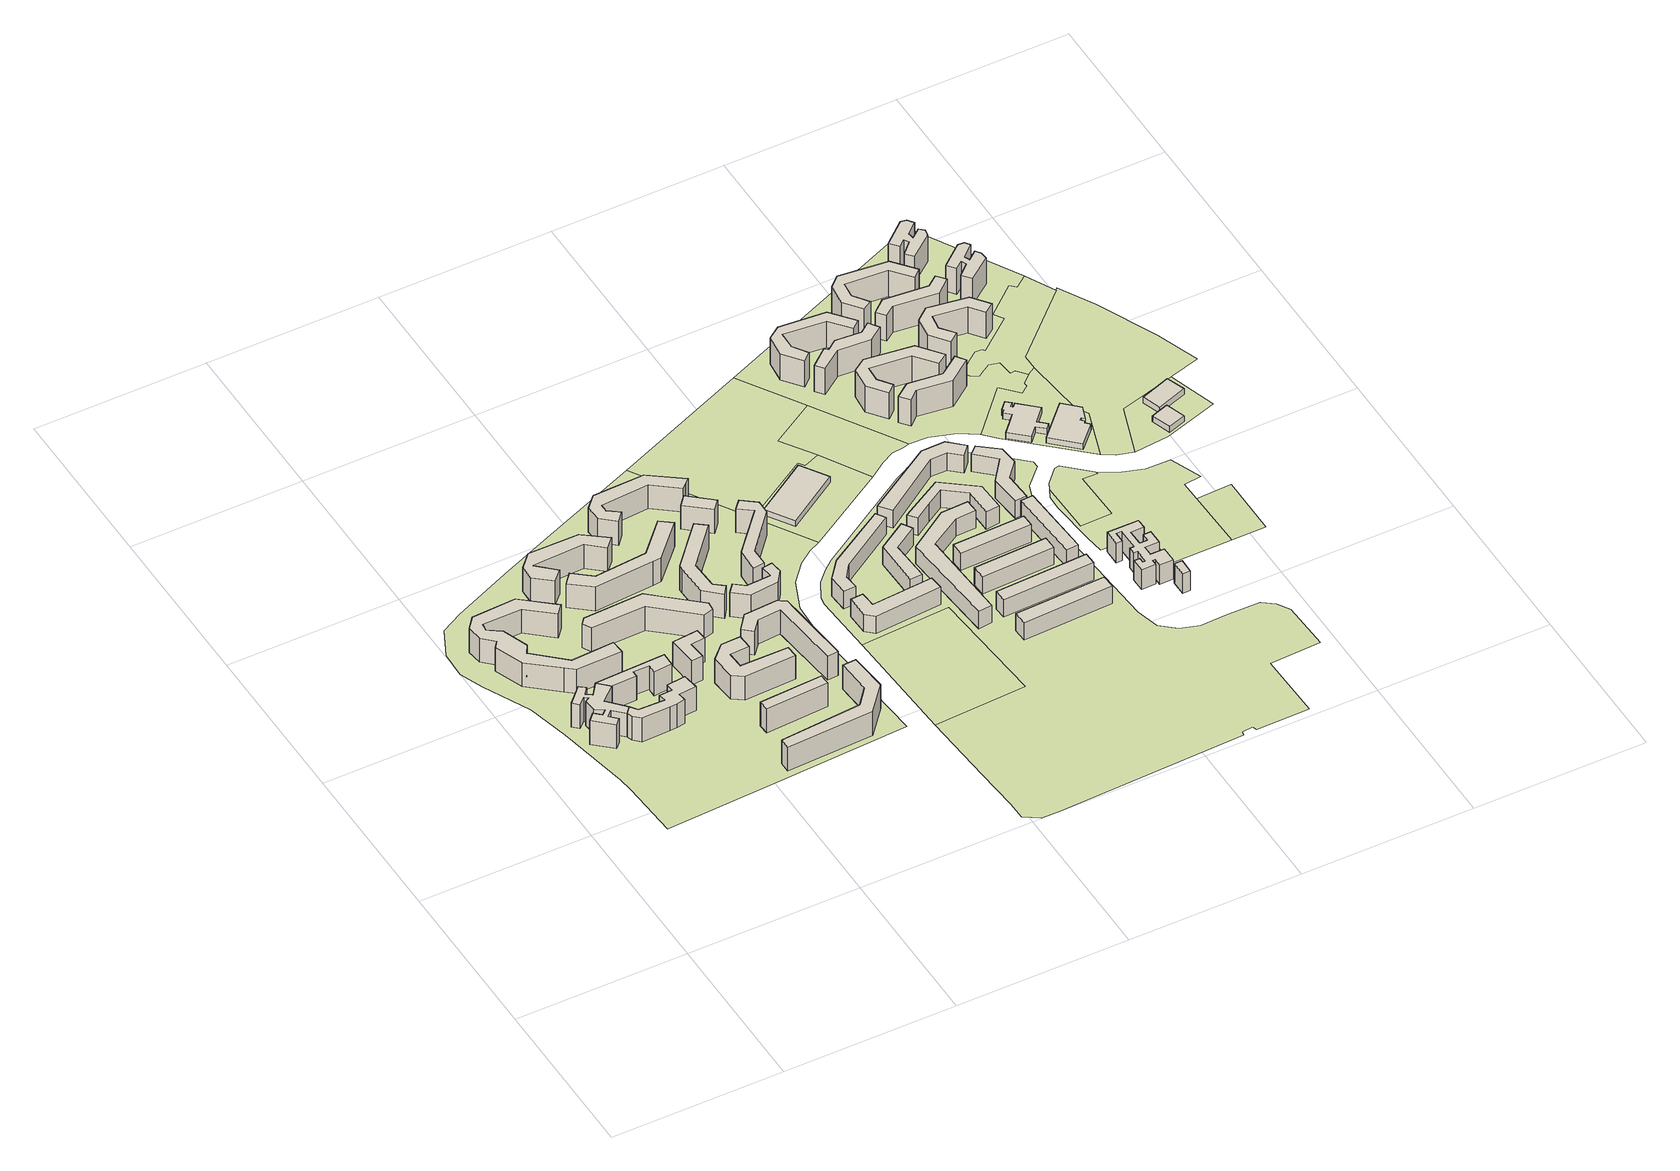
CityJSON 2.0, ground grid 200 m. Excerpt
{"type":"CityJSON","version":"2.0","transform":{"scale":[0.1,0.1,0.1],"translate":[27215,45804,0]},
"CityObjects":{
"building1":{"type":"Building","attributes":{"class":"1000","function":"1000","usage":"1000","roofType":"1000","measuredHeight":33,"storeysAboveGround":11,"storeysBelowGround":0,"landuse":"residential"},"geometry":[{"type":"Solid","lod":"1","boundaries":[[[[0,1,2,3]],[[3,2,4,5]],[[5,4,6,7]],[[7,6,8,9]],[[9,8,10,11]],[[11,10,12,13]],[[13,12,14,15]],[[15,14,16,17]],[[17,16,18,19]],[[19,18,20,21]],[[21,20,22,23]],[[23,22,24,25]],[[25,24,26,27]],[[27,26,28,29]],[[29,28,30,31]],[[31,30,32,33]],[[33,32,34,35]],[[35,34,36,37]],[[37,36,38,39]],[[39,38,40,41]],[[41,40,42,43]],[[43,42,44,45]],[[45,44,1,0]],[[3,5,7,9,11,13,15,17,19,21,23,25,27,29,31,33,35,37,39,41,43,45,0]],[[1,44,42,40,38,36,34,32,30,28,26,24,22,20,18,16,14,12,10,8,6,4,2]]]]}]},
"building2":{"type":"Building","attributes":{"class":"1000","function":"1000","usage":"1000","roofType":"1000","measuredHeight":33,"storeysAboveGround":11,"storeysBelowGround":0,"landuse":"residential"},"geometry":[{"type":"Solid","lod":"1","boundaries":[[[[46,47,48,49]],[[49,48,50,51]],[[51,50,52,53]],[[53,52,54,55]],[[55,54,56,57]],[[57,56,58,59]],[[59,58,60,61]],[[61,60,62,63]],[[63,62,64,65]],[[65,64,66,67]],[[67,66,68,69]],[[69,68,70,71]],[[71,70,72,73]],[[73,72,74,75]],[[75,74,76,77]],[[77,76,78,79]],[[79,78,80,81]],[[81,80,82,83]],[[83,82,84,85]],[[85,84,47,46]],[[49,51,53,55,57,59,61,63,65,67,69,71,73,75,77,79,81,83,85,46]],[[47,84,82,80,78,76,74,72,70,68,66,64,62,60,58,56,54,52,50,48]]]]}]},
"building3":{"type":"Building","attributes":{"class":"1000","function":"1000","usage":"1000","roofType":"1000","measuredHeight":33,"storeysAboveGround":11,"storeysBelowGround":0,"landuse":"residential"},"geometry":[{"type":"Solid","lod":"1","boundaries":[[[[86,87,88,89]],[[89,88,90,91]],[[91,90,92,93]],[[93,92,94,95]],[[95,94,96,97]],[[97,96,98,99]],[[99,98,100,101]],[[101,100,102,103]],[[103,102,104,105]],[[105,104,106,107]],[[107,106,108,109]],[[109,108,4,5]],[[5,4,2,3]],[[3,2,110,111]],[[111,110,87,86]],[[89,91,93,95,97,99,101,103,105,107,109,5,3,111,86]],[[87,110,2,4,108,106,104,102,100,98,96,94,92,90,88]]]]}]},
"building4":{"type":"Building","attributes":{"class":"1000","function":"1000","usage":"1000","roofType":"1000","measuredHeight":33,"storeysAboveGround":11,"storeysBelowGround":0,"landuse":"residential"},"geometry":[{"type":"Solid","lod":"1","boundaries":[[[[112,113,114,115]],[[115,114,116,117]],[[117,116,118,119]],[[119,118,120,121]],[[121,120,44,45]],[[45,44,42,43]],[[43,42,122,123]],[[123,122,113,112]],[[115,117,119,121,45,43,123,112]],[[113,122,42,44,120,118,116,114]]]]}]},
"building5":{"type":"Building","attributes":{"class":"1000","function":"1000","usage":"1000","roofType":"1000","measuredHeight":33,"storeysAboveGround":11,"storeysBelowGround":0,"landuse":"residential"},"geometry":[{"type":"Solid","lod":"1","boundaries":[[[[124,125,126,127]],[[127,126,128,129]],[[129,128,130,131]],[[131,130,132,133]],[[133,132,134,135]],[[135,134,125,124]],[[127,129,131,133,135,124]],[[125,134,132,130,128,126]]]]}]},
"building6":{"type":"Building","attributes":{"class":"1000","function":"1000","usage":"1000","roofType":"1000","measuredHeight":33,"storeysAboveGround":11,"storeysBelowGround":0,"landuse":"residential"},"geometry":[{"type":"Solid","lod":"1","boundaries":[[[[136,137,138,139]],[[139,138,140,141]],[[141,140,142,143]],[[143,142,144,145]],[[145,144,146,147]],[[147,146,148,149]],[[149,148,150,151]],[[151,150,152,153]],[[153,152,137,136]],[[139,141,143,145,147,149,151,153,136]],[[137,152,150,148,146,144,142,140,138]]]]}]},
"building7":{"type":"Building","attributes":{"class":"1000","function":"1000","usage":"1000","roofType":"1000","measuredHeight":33,"storeysAboveGround":11,"storeysBelowGround":0,"landuse":"residential"},"geometry":[{"type":"Solid","lod":"1","boundaries":[[[[154,155,156,157]],[[157,156,158,159]],[[159,158,160,161]],[[161,160,162,163]],[[163,162,164,165]],[[165,164,166,167]],[[167,166,168,169]],[[169,168,170,171]],[[171,170,172,173]],[[173,172,155,154]],[[157,159,161,163,165,167,169,171,173,154]],[[155,172,170,168,166,164,162,160,158,156]]]]}]},
"building8":{"type":"Building","attributes":{"class":"1000","function":"1000","usage":"1000","roofType":"1000","measuredHeight":33,"storeysAboveGround":11,"storeysBelowGround":0,"landuse":"residential"},"geometry":[{"type":"Solid","lod":"1","boundaries":[[[[174,175,176,177]],[[177,176,178,179]],[[179,178,180,181]],[[181,180,175,174]],[[177,179,181,174]],[[175,180,178,176]]]]}]},
"building9":{"type":"Building","attributes":{"class":"1000","function":"1000","usage":"1000","roofType":"1000","measuredHeight":33,"storeysAboveGround":11,"storeysBelowGround":0,"landuse":"residential"},"geometry":[{"type":"Solid","lod":"1","boundaries":[[[[182,183,184,185]],[[185,184,186,187]],[[187,186,188,189]],[[189,188,190,191]],[[191,190,192,193]],[[193,192,194,195]],[[195,194,196,197]],[[197,196,183,182]],[[185,187,189,191,193,195,197,182]],[[183,196,194,192,190,188,186,184]]]]}]},
"building10":{"type":"Building","attributes":{"class":"1000","function":"1000","usage":"1000","roofType":"1000","measuredHeight":33,"storeysAboveGround":11,"storeysBelowGround":0,"landuse":"residential"},"geometry":[{"type":"Solid","lod":"1","boundaries":[[[[198,199,200,201]],[[201,200,202,203]],[[203,202,204,205]],[[205,204,206,207]],[[207,206,208,209]],[[209,208,210,211]],[[211,210,212,213]],[[213,212,214,215]],[[215,214,216,217]],[[217,216,199,198]],[[201,203,205,207,209,211,213,215,217,198]],[[199,216,214,212,210,208,206,204,202,200]]]]}]},
"building11":{"type":"Building","attributes":{"class":"1000","function":"1000","usage":"1000","roofType":"1000","measuredHeight":33,"storeysAboveGround":11,"storeysBelowGround":0,"landuse":"residential"},"geometry":[{"type":"Solid","lod":"1","boundaries":[[[[218,219,220,221]],[[221,220,222,223]],[[223,222,224,225]],[[225,224,226,227]],[[227,226,228,229]],[[229,228,230,231]],[[231,230,232,233]],[[233,232,234,235]],[[235,234,219,218]],[[221,223,225,227,229,231,233,235,218]],[[219,234,232,230,228,226,224,222,220]]]]}]},
"building12":{"type":"Building","attributes":{"class":"1000","function":"1000","usage":"1000","roofType":"1000","measuredHeight":33,"storeysAboveGround":11,"storeysBelowGround":0,"landuse":"residential"},"geometry":[{"type":"Solid","lod":"1","boundaries":[[[[236,237,238,239]],[[239,238,240,241]],[[241,240,242,243]],[[243,242,244,245]],[[245,244,246,247]],[[247,246,248,249]],[[249,248,250,251]],[[251,250,252,253]],[[253,252,254,255]],[[255,254,237,236]],[[239,241,243,245,247,249,251,253,255,236]],[[237,254,252,250,248,246,244,242,240,238]]]]}]},
"building13":{"type":"Building","attributes":{"class":"1000","function":"1000","usage":"1000","roofType":"1000","measuredHeight":33,"storeysAboveGround":11,"storeysBelowGround":0,"landuse":"residential"},"geometry":[{"type":"Solid","lod":"1","boundaries":[[[[256,257,258,259]],[[259,258,260,261]],[[261,260,262,263]],[[263,262,264,265]],[[265,264,266,267]],[[267,266,268,269]],[[269,268,270,271]],[[271,270,272,273]],[[273,272,257,256]],[[259,261,263,265,267,269,271,273,256]],[[257,272,270,268,266,264,262,260,258]]]]}]},
"building14":{"type":"Building","attributes":{"class":"1000","function":"1000","usage":"1000","roofType":"1000","measuredHeight":33,"storeysAboveGround":11,"storeysBelowGround":0,"landuse":"residential"},"geometry":[{"type":"Solid","lod":"1","boundaries":[[[[274,275,276,277]],[[277,276,278,279]],[[279,278,280,281]],[[281,280,282,283]],[[283,282,284,285]],[[285,284,286,287]],[[287,286,288,289]],[[289,288,290,291]],[[291,290,275,274]],[[277,279,281,283,285,287,289,291,274]],[[275,290,288,286,284,282,280,278,276]]]]}]},
"building15":{"type":"Building","attributes":{"class":"1000","function":"1000","usage":"1000","roofType":"1000","measuredHeight":33,"storeysAboveGround":11,"storeysBelowGround":0,"landuse":"residential"},"geometry":[{"type":"Solid","lod":"1","boundaries":[[[[292,293,294,295]],[[295,294,296,297]],[[297,296,298,299]],[[299,298,300,301]],[[301,300,302,303]],[[303,302,304,305]],[[305,304,306,307]],[[307,306,308,309]],[[309,308,310,311]],[[311,310,312,313]],[[313,312,314,315]],[[315,314,316,317]],[[317,316,293,292]],[[295,297,299,301,303,305,307,309,311,313,315,317,292]],[[293,316,314,312,310,308,306,304,302,300,298,296,294]]]]}]},
"building16":{"type":"Building","attributes":{"class":"1000","function":"1000","usage":"1000","roofType":"1000","measuredHeight":33,"storeysAboveGround":11,"storeysBelowGround":0,"landuse":"residential"},"geometry":[{"type":"Solid","lod":"1","boundaries":[[[[318,319,320,321]],[[321,320,322,323]],[[323,322,324,325]],[[325,324,319,318]],[[321,323,325,318]],[[319,324,322,320]]]]}]},
"building17":{"type":"Building","attributes":{"class":"1000","function":"1000","usage":"1000","roofType":"1000","measuredHeight":33,"storeysAboveGround":11,"storeysBelowGround":0,"landuse":"residential"},"geometry":[{"type":"Solid","lod":"1","boundaries":[[[[326,327,328,329]],[[329,328,330,331]],[[331,330,332,333]],[[333,332,334,335]],[[335,334,336,337]],[[337,336,338,339]],[[339,338,340,341]],[[341,340,342,343]],[[343,342,327,326]],[[329,331,333,335,337,339,341,343,326]],[[327,342,340,338,336,334,332,330,328]]]]}]},
"building18":{"type":"Building","attributes":{"class":"1000","function":"1000","usage":"1000","roofType":"1000","measuredHeight":24,"storeysAboveGround":8,"storeysBelowGround":0,"landuse":"residential"},"geometry":[{"type":"Solid","lod":"1","boundaries":[[[[344,345,346,347]],[[347,346,348,349]],[[349,348,350,351]],[[351,350,352,353]],[[353,352,354,355]],[[355,354,356,357]],[[357,356,345,344]],[[347,349,351,353,355,357,344]],[[345,356,354,352,350,348,346]]]]}]},
"building19":{"type":"Building","attributes":{"class":"1000","function":"1000","usage":"1000","roofType":"1000","measuredHeight":24,"storeysAboveGround":8,"storeysBelowGround":0,"landuse":"residential"},"geometry":[{"type":"Solid","lod":"1","boundaries":[[[[358,359,360,361]],[[361,360,362,363]],[[363,362,364,365]],[[365,364,366,367]],[[367,366,368,369]],[[369,368,370,371]],[[371,370,372,373]],[[373,372,359,358]],[[361,363,365,367,369,371,373,358]],[[359,372,370,368,366,364,362,360]]]]}]},
"building20":{"type":"Building","attributes":{"class":"1120","function":"2300","usage":"2300","roofType":"1000","measuredHeight":8,"storeysAboveGround":2,"storeysBelowGround":0,"landuse":"health"},"geometry":[{"type":"Solid","lod":"1","boundaries":[[[[374,375,376,377]],[[377,376,378,379]],[[379,378,380,381]],[[381,380,375,374]],[[377,379,381,374]],[[375,380,378,376]]]]}]},
"building21":{"type":"Building","attributes":{"class":"1000","function":"1000","usage":"1000","roofType":"1000","measuredHeight":24,"storeysAboveGround":8,"storeysBelowGround":0,"landuse":"residential"},"geometry":[{"type":"Solid","lod":"1","boundaries":[[[[382,383,384,385]],[[385,384,386,387]],[[387,386,388,389]],[[389,388,390,391]],[[391,390,392,393]],[[393,392,383,382]],[[385,387,389,391,393,382]],[[383,392,390,388,386,384]]]]}]},
"building22":{"type":"Building","attributes":{"class":"1000","function":"1000","usage":"1000","roofType":"1000","measuredHeight":24,"storeysAboveGround":8,"storeysBelowGround":0,"landuse":"residential"},"geometry":[{"type":"Solid","lod":"1","boundaries":[[[[394,395,396,397]],[[397,396,398,399]],[[399,398,400,401]],[[401,400,402,403]],[[403,402,404,405]],[[405,404,406,407]],[[407,406,408,409]],[[409,408,395,394]],[[397,399,401,403,405,407,409,394]],[[395,408,406,404,402,400,398,396]]]]}]},
"building23":{"type":"Building","attributes":{"class":"1000","function":"1000","usage":"1000","roofType":"1000","measuredHeight":24,"storeysAboveGround":8,"storeysBelowGround":0,"landuse":"residential"},"geometry":[{"type":"Solid","lod":"1","boundaries":[[[[410,411,412,413]],[[413,412,414,415]],[[415,414,416,417]],[[417,416,411,410]],[[413,415,417,410]],[[411,416,414,412]]]]}]},
"building24":{"type":"Building","attributes":{"class":"1000","function":"1000","usage":"1000","roofType":"1000","measuredHeight":24,"storeysAboveGround":8,"storeysBelowGround":0,"landuse":"residential"},"geometry":[{"type":"Solid","lod":"1","boundaries":[[[[418,419,420,421]],[[421,420,422,423]],[[423,422,424,425]],[[425,424,419,418]],[[421,423,425,418]],[[419,424,422,420]]]]}]},
"building25":{"type":"Building","attributes":{"class":"1000","function":"1000","usage":"1000","roofType":"1000","measuredHeight":24,"storeysAboveGround":8,"storeysBelowGround":0,"landuse":"residential"},"geometry":[{"type":"Solid","lod":"1","boundaries":[[[[426,427,428,429]],[[429,428,430,431]],[[431,430,432,433]],[[433,432,427,426]],[[429,431,433,426]],[[427,432,430,428]]]]}]},
"building26":{"type":"Building","attributes":{"class":"1000","function":"1000","usage":"1000","roofType":"1000","measuredHeight":24,"storeysAboveGround":8,"storeysBelowGround":0,"landuse":"residential"},"geometry":[{"type":"Solid","lod":"1","boundaries":[[[[434,435,436,437]],[[437,436,438,439]],[[439,438,440,441]],[[441,440,435,434]],[[437,439,441,434]],[[435,440,438,436]]]]}]},
"building27":{"type":"Building","attributes":{"class":"1000","function":"1000","usage":"1000","roofType":"1000","measuredHeight":24,"storeysAboveGround":8,"storeysBelowGround":0,"landuse":"residential"},"geometry":[{"type":"Solid","lod":"1","boundaries":[[[[442,443,444,445]],[[445,444,446,447]],[[447,446,448,449]],[[449,448,450,451]],[[451,450,452,453]],[[453,452,454,455]],[[455,454,456,457]],[[457,456,458,459]],[[459,458,443,442]],[[445,447,449,451,453,455,457,459,442]],[[443,458,456,454,452,450,448,446,444]]]]}]},
"building28":{"type":"Building","attributes":{"class":"1000","function":"1000","usage":"1000","roofType":"1000","measuredHeight":24,"storeysAboveGround":8,"storeysBelowGround":0,"landuse":"residential"},"geometry":[{"type":"Solid","lod":"1","boundaries":[[[[460,461,462,463]],[[463,462,464,465]],[[465,464,466,467]],[[467,466,468,469]],[[469,468,470,471]],[[471,470,472,473]],[[473,472,474,475]],[[475,474,461,460]],[[463,465,467,469,471,473,475,460]],[[461,474,472,470,468,466,464,462]]]]}]},
"building29":{"type":"Building","attributes":{"class":"1000","function":"1000","usage":"1000","roofType":"1000","measuredHeight":24,"storeysAboveGround":8,"storeysBelowGround":0,"landuse":"residential"},"geometry":[{"type":"Solid","lod":"1","boundaries":[[[[476,477,478,479]],[[479,478,480,481]],[[481,480,482,483]],[[483,482,477,476]],[[479,481,483,476]],[[477,482,480,478]]]]}]},
"building30":{"type":"Building","attributes":{"class":"1000","function":"1000","usage":"1000","roofType":"1000","measuredHeight":24,"storeysAboveGround":8,"storeysBelowGround":0,"landuse":"residential"},"geometry":[{"type":"Solid","lod":"1","boundaries":[[[[484,485,486,487]],[[487,486,488,489]],[[489,488,490,491]],[[491,490,492,493]],[[493,492,494,495]],[[495,494,496,497]],[[497,496,498,499]],[[499,498,500,501]],[[501,500,485,484]],[[487,489,491,493,495,497,499,501,484]],[[485,500,498,496,494,492,490,488,486]]]]}]},
"building31":{"type":"Building","attributes":{"class":"1000","function":"1000","usage":"1000","roofType":"1000","measuredHeight":36,"storeysAboveGround":12,"storeysBelowGround":0,"landuse":"residential"},"geometry":[{"type":"Solid","lod":"1","boundaries":[[[[502,503,504,505]],[[505,504,506,507]],[[507,506,508,509]],[[509,508,510,511]],[[511,510,512,513]],[[513,512,514,515]],[[515,514,516,517]],[[517,516,518,519]],[[519,518,520,521]],[[521,520,522,523]],[[523,522,503,502]],[[505,507,509,511,513,515,517,519,521,523,502]],[[503,522,520,518,516,514,512,510,508,506,504]]]]}]},
"building32":{"type":"Building","attributes":{"class":"1000","function":"1000","usage":"1000","roofType":"1000","measuredHeight":36,"storeysAboveGround":12,"storeysBelowGround":0,"landuse":"residential"},"geometry":[{"type":"Solid","lod":"1","boundaries":[[[[524,525,526,527]],[[527,526,528,529]],[[529,528,530,531]],[[531,530,532,533]],[[533,532,534,535]],[[535,534,536,537]],[[537,536,538,539]],[[539,538,540,541]],[[541,540,542,543]],[[543,542,525,524]],[[527,529,531,533,535,537,539,541,543,524]],[[525,542,540,538,536,534,532,530,528,526]]]]}]},
"building33":{"type":"Building","attributes":{"class":"1000","function":"1000","usage":"1000","roofType":"1000","measuredHeight":27,"storeysAboveGround":9,"storeysBelowGround":0,"landuse":"residential"},"geometry":[{"type":"Solid","lod":"1","boundaries":[[[[544,545,546,547]],[[547,546,548,549]],[[549,548,550,551]],[[551,550,552,553]],[[553,552,554,555]],[[555,554,556,557]],[[557,556,558,559]],[[559,558,560,561]],[[561,560,562,563]],[[563,562,564,565]],[[565,564,566,567]],[[567,566,568,569]],[[569,568,570,571]],[[571,570,572,573]],[[573,572,574,575]],[[575,574,576,577]],[[577,576,578,579]],[[579,578,580,581]],[[581,580,582,583]],[[583,582,584,585]],[[585,584,586,587]],[[587,586,588,589]],[[589,588,590,591]],[[591,590,592,593]],[[593,592,594,595]],[[595,594,596,597]],[[597,596,598,599]],[[599,598,600,601]],[[601,600,602,603]],[[603,602,545,544]],[[547,549,551,553,555,557,559,561,563,565,567,569,571,573,575,577,579,581,583,585,587,589,591,593,595,597,599,601,603,544]],[[545,602,600,598,596,594,592,590,588,586,584,582,580,578,576,574,572,570,568,566,564,562,560,558,556,554,552,550,548,546]]]]}]},
"building34":{"type":"Building","attributes":{"class":"1000","function":"1000","usage":"1000","roofType":"1000","measuredHeight":27,"storeysAboveGround":9,"storeysBelowGround":0,"landuse":"residential"},"geometry":[{"type":"Solid","lod":"1","boundaries":[[[[604,605,606,607]],[[607,606,608,609]],[[609,608,610,611]],[[611,610,605,604]],[[607,609,611,604]],[[605,610,608,606]]]]}]},
"building35":{"type":"Building","attributes":{"class":"1000","function":"1000","usage":"1000","roofType":"1000","measuredHeight":36,"storeysAboveGround":12,"storeysBelowGround":0,"landuse":"residential"},"geometry":[{"type":"Solid","lod":"1","boundaries":[[[[612,613,614,615]],[[615,614,616,617]],[[617,616,618,619]],[[619,618,620,621]],[[621,620,622,623]],[[623,622,624,625]],[[625,624,626,627]],[[627,626,628,629]],[[629,628,630,631]],[[631,630,632,633]],[[633,632,613,612]],[[615,617,619,621,623,625,627,629,631,633,612]],[[613,632,630,628,626,624,622,620,618,616,614]]]]}]},
"building36":{"type":"Building","attributes":{"class":"1000","function":"1000","usage":"1000","roofType":"1000","measuredHeight":36,"storeysAboveGround":12,"storeysBelowGround":0,"landuse":"residential"},"geometry":[{"type":"Solid","lod":"1","boundaries":[[[[634,635,636,637]],[[637,636,638,639]],[[639,638,640,641]],[[641,640,642,643]],[[643,642,644,645]],[[645,644,646,647]],[[647,646,648,649]],[[649,648,635,634]],[[637,639,641,643,645,647,649,634]],[[635,648,646,644,642,640,638,636]]]]}]},
"building37":{"type":"Building","attributes":{"class":"1020","function":"1960","usage":"1960","roofType":"1000","measuredHeight":8,"storeysAboveGround":2,"storeysBelowGround":0,"landuse":"civic"},"geometry":[{"type":"Solid","lod":"1","boundaries":[[[[650,651,652,653]],[[653,652,654,655]],[[655,654,656,657]],[[657,656,658,659]],[[659,658,660,661]],[[661,660,662,663]],[[663,662,664,665]],[[665,664,666,667]],[[667,666,668,669]],[[669,668,670,671]],[[671,670,672,673]],[[673,672,674,675]],[[675,674,676,677]],[[677,676,678,679]],[[679,678,680,681]],[[681,680,651,650]],[[653,655,657,659,661,663,665,667,669,671,673,675,677,679,681,650]],[[651,680,678,676,674,672,670,668,666,664,662,660,658,656,654,652]]]]}]},
"building38":{"type":"Building","attributes":{"class":"1000","function":"1000","usage":"1000","roofType":"1000","measuredHeight":36,"storeysAboveGround":12,"storeysBelowGround":0,"landuse":"residential"},"geometry":[{"type":"Solid","lod":"1","boundaries":[[[[682,683,684,685]],[[685,684,686,687]],[[687,686,688,689]],[[689,688,690,691]],[[691,690,692,693]],[[693,692,694,695]],[[695,694,696,697]],[[697,696,698,699]],[[699,698,700,701]],[[701,700,702,703]],[[703,702,683,682]],[[685,687,689,691,693,695,697,699,701,703,682]],[[683,702,700,698,696,694,692,690,688,686,684]]]]}]},
"building39":{"type":"Building","attributes":{"class":"1020","function":"2700","usage":"2700","roofType":"1000","measuredHeight":8,"storeysAboveGround":2,"storeysBelowGround":0,"amenity":"place_of_worship","landuse":"civic"},"geometry":[{"type":"Solid","lod":"1","boundaries":[[[[704,705,706,707]],[[707,706,708,709]],[[709,708,710,711]],[[711,710,712,713]],[[713,712,714,715]],[[715,714,716,717]],[[717,716,718,719]],[[719,718,720,721]],[[721,720,722,723]],[[723,722,705,704]],[[707,709,711,713,715,717,719,721,723,704]],[[705,722,720,718,716,714,712,710,708,706]]]]}]},
"building40":{"type":"Building","attributes":{"class":"1000","function":"1000","usage":"1000","roofType":"1000","measuredHeight":36,"storeysAboveGround":12,"storeysBelowGround":0,"landuse":"residential"},"geometry":[{"type":"Solid","lod":"1","boundaries":[[[[724,725,726,727]],[[727,726,728,729]],[[729,728,730,731]],[[731,730,732,733]],[[733,732,734,735]],[[735,734,736,737]],[[737,736,738,739]],[[739,738,725,724]],[[727,729,731,733,735,737,739,724]],[[725,738,736,734,732,730,728,726]]]]}]},
"building41":{"type":"Building","attributes":{"class":"1000","function":"1000","usage":"1000","roofType":"1000","measuredHeight":36,"storeysAboveGround":12,"storeysBelowGround":0,"landuse":"residential"},"geometry":[{"type":"Solid","lod":"1","boundaries":[[[[740,741,742,743]],[[743,742,744,745]],[[745,744,746,747]],[[747,746,748,749]],[[749,748,750,751]],[[751,750,752,753]],[[753,752,754,755]],[[755,754,756,757]],[[757,756,758,759]],[[759,758,760,761]],[[761,760,741,740]],[[743,745,747,749,751,753,755,757,759,761,740]],[[741,760,758,756,754,752,750,748,746,744,742]]]]}]},
"building42":{"type":"Building","attributes":{"class":"1000","function":"1000","usage":"1000","roofType":"1000","measuredHeight":36,"storeysAboveGround":12,"storeysBelowGround":0,"landuse":"residential"},"geometry":[{"type":"Solid","lod":"1","boundaries":[[[[762,763,764,765]],[[765,764,766,767]],[[767,766,768,769]],[[769,768,770,771]],[[771,770,772,773]],[[773,772,774,775]],[[775,774,776,777]],[[777,776,778,779]],[[779,778,780,781]],[[781,780,782,783]],[[783,782,784,785]],[[785,784,786,787]],[[787,786,788,789]],[[789,788,763,762]],[[765,767,769,771,773,775,777,779,781,783,785,787,789,762]],[[763,788,786,784,782,780,778,776,774,772,770,768,766,764]]]]}]},
"building43":{"type":"Building","attributes":{"class":"1000","function":"1000","usage":"1000","roofType":"1000","measuredHeight":36,"storeysAboveGround":12,"storeysBelowGround":0,"landuse":"residential"},"geometry":[{"type":"Solid","lod":"1","boundaries":[[[[790,791,792,793]],[[793,792,794,795]],[[795,794,796,797]],[[797,796,798,799]],[[799,798,800,801]],[[801,800,802,803]],[[803,802,804,805]],[[805,804,806,807]],[[807,806,808,809]],[[809,808,810,811]],[[811,810,812,813]],[[813,812,814,815]],[[815,814,816,817]],[[817,816,791,790]],[[793,795,797,799,801,803,805,807,809,811,813,815,817,790]],[[791,816,814,812,810,808,806,804,802,800,798,796,794,792]]]]}]},
"building44":{"type":"Building","attributes":{"class":"1080","function":"2700","usage":"2700","roofType":"1000","measuredHeight":8,"storeysAboveGround":2,"storeysBelowGround":0,"amenity":"place_of_worship","landuse":"place_of_worship"},"geometry":[{"type":"Solid","lod":"1","boundaries":[[[[818,819,820,821]],[[821,820,822,823]],[[823,822,824,825]],[[825,824,819,818]],[[821,823,825,818]],[[819,824,822,820]]]]}]},
"building45":{"type":"Building","attributes":{"class":"1080","function":"2700","usage":"2700","roofType":"1000","measuredHeight":8,"storeysAboveGround":2,"storeysBelowGround":0,"amenity":"place_of_worship","landuse":"place_of_worship"},"geometry":[{"type":"Solid","lod":"1","boundaries":[[[[826,827,828,829]],[[829,828,830,831]],[[831,830,832,833]],[[833,832,827,826]],[[829,831,833,826]],[[827,832,830,828]]]]}]},
"landuse1":{"type":"LandUse","attributes":{"name":"plot2","function":"1040","plot_ratio":2.8,"plot_area":136926.08,"landuse":"residential"},"geometry":[{"type":"MultiSurface","lod":"1","boundaries":[[[834,835,836,837,838,839,840,841,842,843,844,845,846,847,848,849,850,851,852,853,854,855,856]]]}]},
"landuse2":{"type":"LandUse","attributes":{"function":"1040","plot_area":14703.56,"landuse":"recreation_ground"},"geometry":[{"type":"MultiSurface","lod":"1","boundaries":[[[857,858,859,860]]]}]},
"landuse3":{"type":"LandUse","attributes":{"name":"plot3","function":"1040","plot_area":20842.38,"landuse":"education"},"geometry":[{"type":"MultiSurface","lod":"1","boundaries":[[[845,861,862,863,864,865,866,867]]]}]},
"landuse4":{"type":"LandUse","attributes":{"name":"plot4","function":"1040","plot_area":8386.12,"landuse":"health"},"geometry":[{"type":"MultiSurface","lod":"1","boundaries":[[[861,846,868,864,863,862]]]}]},
"landuse5":{"type":"LandUse","attributes":{"function":"1040","plot_ratio":2.8,"plot_area":128079.17,"landuse":"residential"},"geometry":[{"type":"MultiSurface","lod":"1","boundaries":[[[869,870,871,872,873,857,860,859,858,874,875,876,877,878,879,880,881,882,883,884,885,886,887,888,889,890,891,892,893,894,895,896,897,898,899,900,901,902,903]]]}]},
"landuse6":{"type":"LandUse","attributes":{"name":"plot5","function":"1040","plot_area":6651.07,"landuse":"recreation_ground"},"geometry":[{"type":"MultiSurface","lod":"1","boundaries":[[[865,864,868,904,905,906,907,866]]]}]},
"landuse7":{"type":"LandUse","attributes":{"function":"1040","plot_area":3098.58,"landuse":"recreation_ground"},"geometry":[{"type":"MultiSurface","lod":"1","boundaries":[[[908,909,910,911,912,913,914,915,916]]]}]},
"landuse8":{"type":"LandUse","attributes":{"name":"plot6","function":"1040","plot_ratio":2.8,"plot_area":53467.31,"landuse":"residential"},"geometry":[{"type":"MultiSurface","lod":"1","boundaries":[[[867,866,907,917,918,919,920,921,922,923,924,925,926,927,928,929,930,931,932,933,934,935,936,937,938,939,940,941,942]]]}]},
"landuse9":{"type":"LandUse","attributes":{"function":"1040","plot_area":13732.05,"landuse":"education"},"geometry":[{"type":"MultiSurface","lod":"1","boundaries":[[[909,910,911,912,913,943,944,945,946,947,948,949,950,951,952,953,954,908]]]}]},
"landuse10":{"type":"LandUse","attributes":{"name":"plot8","function":"1040","plot_area":8467.62,"landuse":"civic"},"geometry":[{"type":"MultiSurface","lod":"1","boundaries":[[[919,955,956,957,958,959,924,923,922,921,920]]]}]},
"landuse11":{"type":"LandUse","attributes":{"function":"1040","plot_area":2857.65,"landuse":"recreation_ground"},"geometry":[{"type":"MultiSurface","lod":"1","boundaries":[[[960,948,961,962]]]}]},
"landuse12":{"type":"LandUse","attributes":{"name":"plot7","function":"1040","plot_ratio":2.8,"plot_area":6477.99,"landuse":"residential"},"geometry":[{"type":"MultiSurface","lod":"1","boundaries":[[[941,940,939,938,937,936,935,934,933,932,931,930,929,928,927,926,925,924,959,963,964]]]}]},
"landuse13":{"type":"LandUse","attributes":{"function":"1040","plot_area":5194.98,"landuse":"place_of_worship"},"geometry":[{"type":"MultiSurface","lod":"1","boundaries":[[[965,966,967,968,969,970]]]}]},
"landuse14":{"type":"LandUse","attributes":{"name":"plot9","function":"1040","plot_area":20349.14,"landuse":"residential"},"geometry":[{"type":"MultiSurface","lod":"1","boundaries":[[[964,963,959,958,957,956,971,966,965,972,973,974,975]]]}]}
},
"vertices":[
[916,3365,0],[916,3365,330],[1093,3170,330],[1093,3170,0],[1027,3096,330],[1027,3096,0],[904,3214,330],[904,3214,0],[839,3149,330],[839,3149,0],[923,3066,330],[923,3066,0],[851,2998,330],[851,2998,0],[647,3184,330],[647,3184,0],[725,3267,330],[725,3267,0],[803,3197,330],[803,3197,0],[857,3247,330],[857,3247,0],[761,3312,330],[761,3312,0],[746,3452,330],[746,3452,0],[800,3484,330],[800,3484,0],[755,3511,330],[755,3511,0],[674,3436,330],[674,3436,0],[609,3501,330],[609,3501,0],[788,3685,330],[788,3685,0],[859,3629,330],[859,3629,0],[794,3549,330],[794,3549,0],[862,3504,330],[862,3504,0],[967,3644,330],[967,3644,0],[1090,3520,330],[1090,3520,0],
[1226,4824,0],[1226,4824,330],[1134,4717,330],[1134,4717,0],[845,4958,330],[845,4958,0],[388,4952,330],[388,4952,0],[379,4871,330],[379,4871,0],[525,4768,330],[525,4768,0],[635,4468,330],[635,4468,0],[576,4367,330],[576,4367,0],[922,4053,330],[922,4053,0],[1418,4080,330],[1418,4080,0],[1429,3920,330],[1429,3920,0],[895,3908,330],[895,3908,0],[799,3987,330],[799,3987,0],[463,4264,330],[463,4264,0],[337,4596,330],[337,4596,0],[394,4667,330],[394,4667,0],[265,4788,330],[265,4788,0],[242,4970,330],[242,4970,0],[352,5100,330],[352,5100,0],[865,5126,330],[865,5126,0],
[1456,3081,0],[1456,3081,330],[1439,3167,330],[1439,3167,0],[1597,3175,330],[1597,3175,0],[1588,3265,330],[1588,3265,0],[1803,3288,330],[1803,3288,0],[1830,3099,330],[1830,3099,0],[1625,3084,330],[1625,3084,0],[1637,2986,330],[1637,2986,0],[1537,2971,330],[1537,2971,0],[1456,2965,330],[1456,2965,0],[1128,2959,330],[1128,2959,0],[1053,3030,330],[1053,3030,0],[1155,3090,330],[1155,3090,0],
[1777,3514,0],[1777,3514,330],[1567,3493,330],[1567,3493,0],[1564,3599,330],[1564,3599,0],[1379,3600,330],[1379,3600,0],[1379,3529,330],[1379,3529,0],[1779,3671,330],[1779,3671,0],
[1944,3794,0],[1944,3794,330],[2244,3819,330],[2244,3819,0],[2255,3682,330],[2255,3682,0],[2091,3669,330],[2091,3669,0],[2108,3462,330],[2108,3462,0],[1973,3451,330],[1973,3451,0],
[1331,4539,0],[1331,4539,330],[2029,4566,330],[2029,4566,0],[2150,4460,330],[2150,4460,0],[2543,4119,330],[2543,4119,0],[2534,4015,330],[2534,4015,0],[2420,3985,330],[2420,3985,0],[1955,4383,330],[1955,4383,0],[1328,4370,330],[1328,4370,0],[1274,4474,330],[1274,4474,0],
[2158,5441,0],[2158,5441,330],[2050,5325,330],[2050,5325,0],[1862,5488,330],[1862,5488,0],[1262,5464,330],[1262,5464,0],[1466,5278,330],[1466,5278,0],[1346,5159,330],[1346,5159,0],[1152,5316,330],[1152,5316,0],[1155,5491,330],[1155,5491,0],[1305,5649,330],[1305,5649,0],[1889,5645,330],[1889,5645,0],
[2288,2583,0],[2288,2583,330],[3015,2622,330],[3015,2622,0],[3022,2499,330],[3022,2499,0],[2295,2461,330],[2295,2461,0],
[3280,2654,0],[3280,2654,330],[3435,2662,330],[3435,2662,0],[3474,2215,330],[3474,2215,0],[3214,1906,330],[3214,1906,0],[2203,1862,330],[2203,1862,0],[2203,1989,330],[2203,1989,0],[3148,2058,330],[3148,2058,0],[3307,2251,330],[3307,2251,0],
[2579,3528,0],[2579,3528,330],[2588,3356,330],[2588,3356,0],[2361,3345,330],[2361,3345,0],[2370,3152,330],[2370,3152,0],[2925,3152,330],[2925,3152,0],[2934,3012,330],[2934,3012,0],[2340,2989,330],[2340,2989,0],[2218,3072,330],[2218,3072,0],[2194,3362,330],[2194,3362,0],[2355,3522,330],[2355,3522,0],
[2349,5073,0],[2349,5073,330],[2684,5429,330],[2684,5429,0],[2821,5325,330],[2821,5325,0],[2450,4934,330],[2450,4934,0],[2351,4927,330],[2351,4927,0],[1659,4880,330],[1659,4880,0],[1421,5070,330],[1421,5070,0],[1528,5192,330],[1528,5192,0],[1737,5023,330],[1737,5023,0],
[2635,3620,0],[2635,3620,330],[2773,3793,330],[2773,3793,0],[3164,3816,330],[3164,3816,0],[3254,3757,330],[3254,3757,0],[3275,3520,330],[3275,3520,0],[3337,2852,330],[3337,2852,0],[3211,2843,330],[3211,2843,0],[3125,3674,330],[3125,3674,0],[2856,3653,330],[2856,3653,0],[2746,3525,330],[2746,3525,0],
[2982,5218,0],[2982,5218,330],[3104,5123,330],[3104,5123,0],[2698,4667,330],[2698,4667,0],[2710,4347,330],[2710,4347,0],[2824,4255,330],[2824,4255,0],[2746,4145,330],[2746,4145,0],[2564,4314,330],[2564,4314,0],[2553,4684,330],[2553,4684,0],[2552,4738,330],[2552,4738,0],
[3268,4308,0],[3268,4308,330],[3391,4323,330],[3391,4323,0],[3409,4181,330],[3409,4181,0],[3310,4044,330],[3310,4044,0],[2976,4012,330],[2976,4012,0],[2805,4148,330],[2805,4148,0],[2892,4249,330],[2892,4249,0],[3006,4157,330],[3006,4157,0],[3286,4169,330],[3286,4169,0],
[2295,6075,0],[2295,6075,330],[2570,6083,330],[2570,6083,0],[2892,6093,330],[2892,6093,0],[3259,5826,330],[3259,5826,0],[3199,5771,330],[3199,5771,0],[3146,5723,330],[3146,5723,0],[2859,5942,330],[2859,5942,0],[2299,5903,330],[2299,5903,0],[2301,5817,330],[2301,5817,0],[2433,5723,330],[2433,5723,0],[2337,5613,330],[2337,5613,0],[2170,5758,330],[2170,5758,0],[2164,5936,330],[2164,5936,0],
[3097,5629,0],[3097,5629,330],[3366,5404,330],[3366,5404,0],[3271,5292,330],[3271,5292,0],[3002,5517,330],[3002,5517,0],
[3552,5298,0],[3552,5298,330],[3716,5171,330],[3716,5171,0],[3713,5008,330],[3713,5008,0],[3325,4566,330],[3325,4566,0],[3325,4359,330],[3325,4359,0],[3185,4341,330],[3185,4341,0],[3197,4614,330],[3197,4614,0],[3617,5085,330],[3617,5085,0],[3463,5201,330],[3463,5201,0],
[3874,3549,0],[3874,3549,240],[4017,3558,240],[4017,3558,0],[4030,3377,240],[4030,3377,0],[4743,3427,240],[4743,3427,0],[4755,3261,240],[4755,3261,0],[3976,3202,240],[3976,3202,0],[3880,3288,240],[3880,3288,0],
[4707,4536,0],[4707,4536,240],[4778,4430,240],[4778,4430,0],[4101,4003,240],[4101,4003,0],[3999,3854,240],[3999,3854,0],[4011,3691,240],[4011,3691,0],[3867,3680,240],[3867,3680,0],[3853,3911,240],[3853,3911,0],[4024,4119,240],[4024,4119,0],
[3835,5290,0],[3835,5290,80],[4460,5690,80],[4460,5690,0],[4659,5383,80],[4659,5383,0],[4035,4983,80],[4035,4983,0],
[4542,3510,0],[4542,3510,240],[4531,4065,240],[4531,4065,0],[4865,4276,240],[4865,4276,0],[4937,4160,240],[4937,4160,0],[4662,3988,240],[4662,3988,0],[4686,3519,240],[4686,3519,0],
[5611,4234,0],[5611,4234,240],[5618,4077,240],[5618,4077,0],[5384,4068,240],[5384,4068,0],[5018,3846,240],[5018,3846,0],[5077,2775,240],[5077,2775,0],[4916,2760,240],[4916,2760,0],[4830,3911,240],[4830,3911,0],[5298,4223,240],[5298,4223,0],
[5230,2552,0],[5230,2552,240],[6275,2589,240],[6275,2589,0],[6281,2428,240],[6281,2428,0],[5236,2390,240],[5236,2390,0],
[5195,3348,0],[5195,3348,240],[6039,3378,240],[6039,3378,0],[6044,3218,240],[6044,3218,0],[5201,3189,240],[5201,3189,0],
[5214,2933,0],[5214,2933,240],[6280,2971,240],[6280,2971,0],[6285,2824,240],[6285,2824,0],[5220,2786,240],[5220,2786,0],
[5171,3750,0],[5171,3750,240],[6003,3772,240],[6003,3772,0],[6007,3624,240],[6007,3624,0],[5175,3601,240],[5175,3601,0],
[5247,4388,0],[5247,4388,240],[5054,4264,240],[5054,4264,0],[4973,4359,240],[4973,4359,0],[5471,4646,240],[5471,4646,0],[5847,4361,240],[5847,4361,0],[5860,4021,240],[5860,4021,0],[5699,4009,240],[5699,4009,0],[5694,4336,240],[5694,4336,0],[5453,4516,240],[5453,4516,0],
[4889,4483,0],[4889,4483,240],[4778,4622,240],[4778,4622,0],[5566,5117,240],[5566,5117,0],[5841,5120,240],[5841,5120,0],[6017,4960,240],[6017,4960,0],[5910,4845,240],[5910,4845,0],[5778,4963,240],[5778,4963,0],[5587,4963,240],[5587,4963,0],
[6090,3986,0],[6090,3986,240],[6229,3994,240],[6229,3994,0],[6278,3130,240],[6278,3130,0],[6139,3122,240],[6139,3122,0],
[6077,4916,0],[6077,4916,240],[6295,4744,240],[6295,4744,0],[6316,4519,240],[6316,4519,0],[6155,4338,240],[6155,4338,0],[6172,4018,240],[6172,4018,0],[6035,4006,240],[6035,4006,0],[6002,4367,240],[6002,4367,0],[6202,4628,240],[6202,4628,0],[5984,4830,240],[5984,4830,0],
[4957,6954,0],[4957,6954,360],[4981,7210,360],[4981,7210,0],[5127,7312,360],[5127,7312,0],[5668,7265,360],[5668,7265,0],[5885,7003,360],[5885,7003,0],[5790,6919,360],[5790,6919,0],[5599,7143,360],[5599,7143,0],[5112,7197,360],[5112,7197,0],[5108,6998,360],[5108,6998,0],[5222,6827,360],[5222,6827,0],[5120,6743,360],[5120,6743,0],
[5171,6634,0],[5171,6634,360],[5377,6806,360],[5377,6806,0],[5421,6774,360],[5421,6774,0],[5534,6861,360],[5534,6861,0],[5835,6836,360],[5835,6836,0],[5952,6926,360],[5952,6926,0],[6033,6807,360],[6033,6807,0],[5867,6686,360],[5867,6686,0],[5487,6717,360],[5487,6717,0],[5248,6540,360],[5248,6540,0],
[6608,3122,0],[6608,3122,270],[6969,3122,270],[6969,3122,0],[6970,3006,270],[6970,3006,0],[6814,3006,270],[6814,3006,0],[6815,2823,270],[6815,2823,0],[6912,2823,270],[6912,2823,0],[6912,2915,270],[6912,2915,0],[6997,2915,270],[6997,2915,0],[6997,2740,270],[6997,2740,0],[6832,2740,270],[6832,2740,0],[6832,2627,270],[6832,2627,0],[6993,2627,270],[6993,2627,0],[6994,2440,270],[6994,2440,0],[6838,2440,270],[6838,2440,0],[6838,2532,270],[6838,2532,0],[6805,2532,270],[6805,2532,0],[6805,2464,270],[6805,2464,0],[6638,2464,270],[6638,2464,0],[6638,2624,270],[6638,2624,0],[6707,2624,270],[6707,2624,0],[6707,2565,270],[6707,2565,0],[6739,2565,270],[6739,2565,0],[6739,2721,270],[6739,2721,0],[6692,2721,270],[6692,2721,0],[6692,2805,270],[6692,2805,0],[6745,2805,270],[6745,2805,0],[6745,3062,270],[6745,3062,0],[6677,3062,270],[6677,3062,0],[6677,2932,270],[6677,2932,0],[6608,2932,270],[6608,2932,0],
[6977,2388,0],[6977,2388,270],[7065,2387,270],[7065,2387,0],[7062,2209,270],[7062,2209,0],[6974,2210,270],[6974,2210,0],
[5736,6000,0],[5736,6000,360],[5636,5909,360],[5636,5909,0],[5472,6119,360],[5472,6119,0],[5498,6371,360],[5498,6371,0],[5649,6475,360],[5649,6475,0],[6205,6398,360],[6205,6398,0],[6417,6131,360],[6417,6131,0],[6295,6048,360],[6295,6048,0],[6104,6277,360],[6104,6277,0],[5632,6333,360],[5632,6333,0],[5620,6155,360],[5620,6155,0],
[5691,5820,0],[5691,5820,360],[5861,5947,360],[5861,5947,0],[6255,5900,360],[6255,5900,0],[6483,6063,360],[6483,6063,0],[6560,5959,360],[6560,5959,0],[6292,5758,360],[6292,5758,0],[5894,5808,360],[5894,5808,0],[5781,5710,360],[5781,5710,0],
[6728,4907,0],[6728,4907,80],[6529,5086,80],[6529,5086,0],[6713,5287,80],[6713,5287,0],[6639,5353,80],[6639,5353,0],[6673,5390,80],[6673,5390,0],[6659,5403,80],[6659,5403,0],[6741,5493,80],[6741,5493,0],[6800,5440,80],[6800,5440,0],[6762,5399,80],[6762,5399,0],[6780,5382,80],[6780,5382,0],[6818,5423,80],[6818,5423,0],[7027,5235,80],[7027,5235,0],[6881,5074,80],[6881,5074,0],[6973,4991,80],[6973,4991,0],[6921,4934,80],[6921,4934,0],[6829,5017,80],[6829,5017,0],
[5864,7319,0],[5864,7319,360],[5896,7569,360],[5896,7569,0],[6018,7678,360],[6018,7678,0],[6586,7614,360],[6586,7614,0],[6793,7364,360],[6793,7364,0],[6698,7274,360],[6698,7274,0],[6514,7499,360],[6514,7499,0],[6024,7537,360],[6024,7537,0],[6003,7361,360],[6003,7361,0],[6131,7184,360],[6131,7184,0],[6022,7117,360],[6022,7117,0],
[7217,5203,0],[7217,5203,80],[7389,5039,80],[7389,5039,0],[7330,4875,80],[7330,4875,0],[7299,4904,80],[7299,4904,0],[7279,4883,80],[7279,4883,0],[7316,4847,80],[7316,4847,0],[7295,4825,80],[7295,4825,0],[7344,4778,80],[7344,4778,0],[7131,4557,80],[7131,4557,0],[6851,4824,80],[6851,4824,0],
[6095,7024,0],[6095,7024,360],[6249,7152,360],[6249,7152,0],[6763,7101,360],[6763,7101,0],[6889,7198,360],[6889,7198,0],[6972,7099,360],[6972,7099,0],[6802,6955,360],[6802,6955,0],[6292,7011,360],[6292,7011,0],[6173,6929,360],[6173,6929,0],
[6670,6356,0],[6670,6356,360],[6552,6268,360],[6552,6268,0],[6396,6475,360],[6396,6475,0],[6425,6709,360],[6425,6709,0],[6575,6831,360],[6575,6831,0],[7037,6754,360],[7037,6754,0],[7190,6558,360],[7190,6558,0],[7076,6475,360],[7076,6475,0],[6952,6635,360],[6952,6635,0],[6566,6686,360],[6566,6686,0],[6539,6514,360],[6539,6514,0],
[6771,7634,0],[6771,7634,360],[6900,7762,360],[6900,7762,0],[6869,7815,360],[6869,7815,0],[6788,7751,360],[6788,7751,0],[6707,7849,360],[6707,7849,0],[6969,8070,360],[6969,8070,0],[7036,8060,360],[7036,8060,0],[7089,7989,360],[7089,7989,0],[6956,7873,360],[6956,7873,0],[6966,7800,360],[6966,7800,0],[7079,7889,360],[7079,7889,0],[7127,7838,360],[7127,7838,0],[7112,7756,360],[7112,7756,0],[6845,7547,360],[6845,7547,0],
[7114,7076,0],[7114,7076,360],[7247,7195,360],[7247,7195,0],[7222,7252,360],[7222,7252,0],[7130,7189,360],[7130,7189,0],[7058,7282,360],[7058,7282,0],[7310,7490,360],[7310,7490,0],[7383,7485,360],[7383,7485,0],[7428,7426,360],[7428,7426,0],[7284,7298,360],[7284,7298,0],[7310,7237,360],[7310,7237,0],[7418,7325,360],[7418,7325,0],[7458,7266,360],[7458,7266,0],[7466,7178,360],[7466,7178,0],[7197,6977,360],[7197,6977,0],
[7945,4579,0],[7945,4579,80],[8151,4648,80],[8151,4648,0],[8227,4423,80],[8227,4423,0],[8021,4354,80],[8021,4354,0],
[8345,4988,0],[8345,4988,80],[8421,4773,80],[8421,4773,0],[8072,4651,80],[8072,4651,0],[7996,4866,80],[7996,4866,0],
[685,2390,0],[662,2576,0],[492,3425,0],[375,3914,0],[112,4454,0],[6,4728,0],[18,5042,0],[176,5367,0],[443,5510,0],[1186,5830,0],[1862,6100,0],[2947,6539,0],[4121,4661,0],[3983,4597,0],[3820,4481,0],[3626,4260,0],[3483,3908,0],[3465,3559,0],[3521,2817,0],[3527,2463,0],[3575,1851,0],[1996,1772,0],[725,1708,0],
[3772,3125,0],[3839,1735,0],[4912,1789,0],[4805,3183,0],
[3717,5307,0],[4509,5793,0],[4561,5724,0],[4743,5799,0],[4491,6174,0],[5009,6494,0],[4558,7207,0],
[5073,5241,0],
[4106,4367,0],[3989,4274,0],[3851,4137,0],[3746,3934,0],[3734,3835,0],[3896,859,0],[3937,341,0],[3943,117,0],[4113,7,0],[4327,1,0],[6492,82,0],[6504,129,0],[6630,138,0],[6650,88,0],[7259,97,0],[7247,876,0],[7838,899,0],[7815,1472,0],[7727,1615,0],[7595,1714,0],[7188,1714,0],[6908,1708,0],[6688,1775,0],[6512,1923,0],[6442,2190,0],[6375,3263,0],[6322,4156,0],[6390,4354,0],[6600,4566,0],[6600,4642,0],[6217,4993,0],[5954,5188,0],[5737,5223,0],[5561,5249,0],[5275,5101,0],
[5261,5372,0],[5422,5459,0],[5559,5474,0],[5629,5494,0],
[6545,4208,0],[6559,3586,0],[6925,3592,0],[6910,4182,0],[7086,4176,0],[7077,4211,0],[6802,4464,0],[6741,4455,0],[6586,4293,0],
[5846,5482,0],[6139,5389,0],[6335,5258,0],[6820,5788,0],[7002,5593,0],[7087,5657,0],[7087,5706,0],[7192,5796,0],[7098,5907,0],[7037,5904,0],[7017,6087,0],[6905,6119,0],[6788,6046,0],[6741,6014,0],[6662,6058,0],[6613,6148,0],[6762,6270,0],[6873,6355,0],[6961,6349,0],[6979,6325,0],[7379,6645,0],[7303,6750,0],[7654,7049,0],[7719,6986,0],[7859,7090,0],[7169,8291,0],
[7276,4089,0],[7545,4002,0],[7829,3990,0],[7979,3633,0],[7771,3609,0],[7794,2661,0],[7098,2661,0],[7092,3159,0],[6565,3176,0],[6533,3383,0],[6492,3929,0],[6495,4101,0],
[6469,5116,0],[7248,4412,0],[7441,5000,0],[7359,5133,0],[7289,5857,0],
[7777,3366,0],[8186,2657,0],[8189,3375,0],
[7286,6038,0],[8041,6747,0],
[7780,4883,0],[7573,4273,0],[7690,4285,0],[7980,4309,0],[8609,4503,0],[8432,5065,0],
[7382,4325,0],[8793,5165,0],[8614,5668,0],[8292,6369,0],[8062,6775,0]
]}
